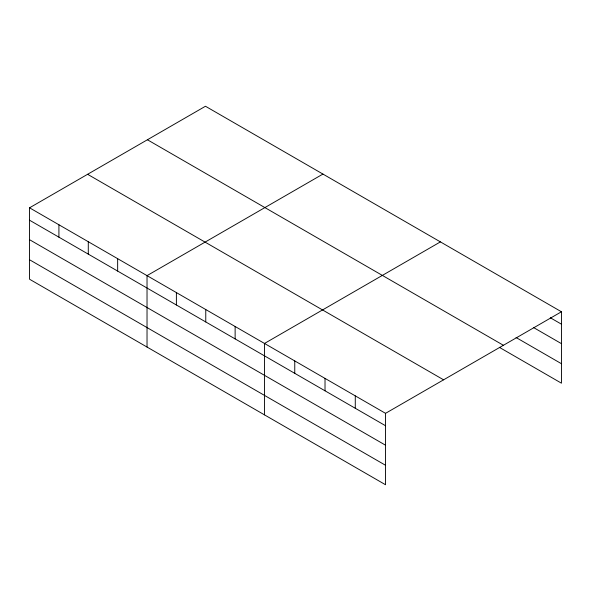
<?xml version="1.0" encoding="UTF-8"?>
<svg xmlns="http://www.w3.org/2000/svg" width="591" height="591" viewBox="0 0 591 591"><rect width="100%" height="100%" fill="white"/><g stroke="black" fill="none" stroke-linecap="round" stroke-linejoin="round"><path stroke-width="0.89" d="M29.55 207.81L385.539 413.338L385.539 484.753L29.55 279.225L29.55 207.81L205.461 106.247L561.45 311.775L561.45 383.19L499.343 347.331M322.937 174.072L147.026 275.635L147.026 347.05M440.413 241.889L264.502 343.452L264.502 414.875M385.539 413.338L561.45 311.775M550.302 317.744L561.45 324.178M533.577 327.562L561.45 343.652M516.061 337.513L561.45 363.716M147.41 139.764L503.399 345.284M87.601 174.293L443.59 379.821M29.55 220.214L385.539 425.742M29.55 239.687L385.539 445.215M29.55 259.752L385.539 465.28M355.28 395.867L355.28 408.278M325.02 378.395L325.02 390.806M294.761 360.924L294.761 373.335M235.129 326.498L235.129 338.909M205.764 309.544L205.764 321.955M176.391 292.589L176.391 305M117.653 258.673L117.653 271.084M88.288 241.719L88.288 254.13M58.915 224.765L58.915 237.176"/></g></svg>
